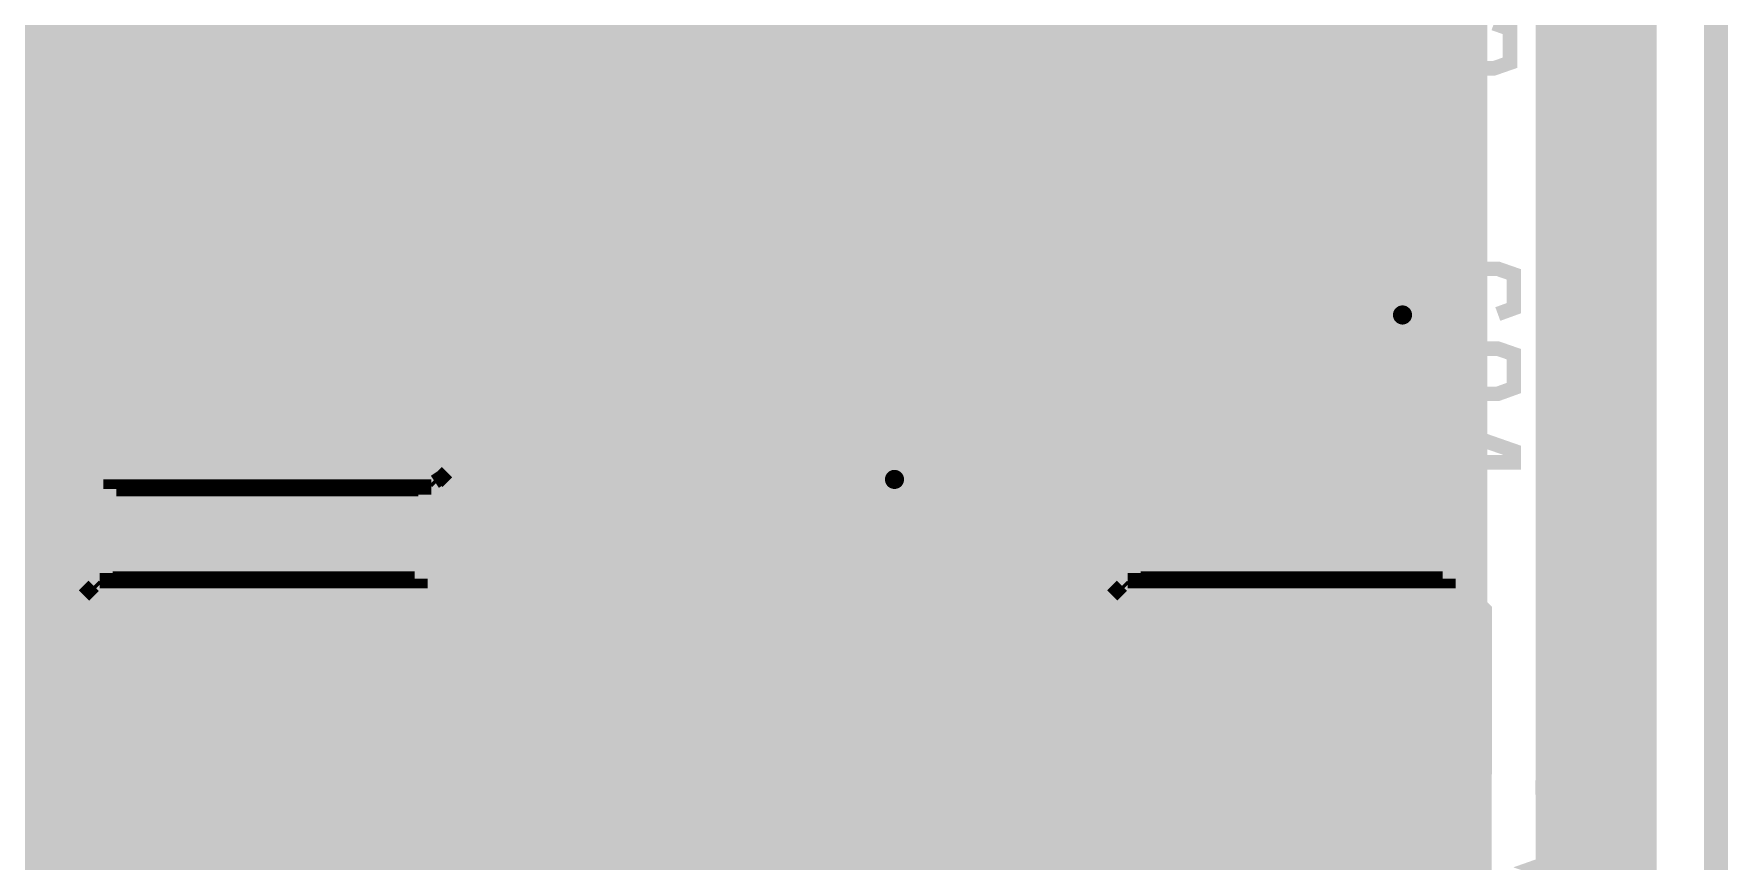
# Model space of a CAD drawing. Extents: x -5 to 208, y -5 to 206.
# Drawn here: x 189.34 to 207.13, y 141.66 to 150.35 of the extents above; entities that cross this region are included whole.
import ezdxf

# ---------------------------------------------------------------- set-up
doc = ezdxf.new("R2010")
doc.units = 0
doc.header["$MEASUREMENT"] = 0
doc.layers.get('0').update_dxf_attribs({"linetype": 'CONTINUOUS'})
for name, color, linetype in [('22-301-0_BOT', 7, 'CONTINUOUS'), ('22-301-0_DRD', 7, 'CONTINUOUS'), ('22-301-0_IN1', 1, 'CONTINUOUS'), ('22-301-0_IN2', 4, 'CONTINUOUS'), ('22-301-0_SMT', 5, 'CONTINUOUS'), ('22-301-0_SPT', 10, 'CONTINUOUS'), ('22-301-0_SST', 14, 'CONTINUOUS'), ('22-301-0_TOP', 9, 'CONTINUOUS'), ('THRUHOLE_TAP', 13, 'CONTINUOUS')]:
    doc.layers.add(name, color=color, linetype=linetype)

# ---------------------------------------------------------------- blocks, each defined once
blk = doc.blocks.new('ROUND_66')
at = {"const_width": 0.35052}
blk.add_lwpolyline([(-0.17526, 0, 1), (0.17526, 0, 1)], format="xyb", close=True, dxfattribs=at)
blk = doc.blocks.new('ROUND_68')
at = {"const_width": 0.35052}
blk.add_lwpolyline([(-0.17526, 0, 1), (0.17526, 0, 1)], format="xyb", close=True, dxfattribs=at)
blk = doc.blocks.new('RECTANGLE_4')
blk.add_solid([(0.63627, 0.51308), (0.63627, -0.51308), (-0.63627, 0.51308), (-0.63627, -0.51308)])
blk = doc.blocks.new('RECTANGLE_6')
blk.add_solid([(0.4826, 0.4064), (0.4826, -0.4064), (-0.4826, 0.4064), (-0.4826, -0.4064)])
blk = doc.blocks.new('RECTANGLE_10')
blk.add_solid([(0.9017, 0.508), (0.9017, -0.508), (-0.9017, 0.508), (-0.9017, -0.508)])
blk = doc.blocks.new('RECTANGLE_19')
blk.add_solid([(1.3716, 1.0795), (1.3716, -1.0795), (-1.3716, 1.0795), (-1.3716, -1.0795)])
blk = doc.blocks.new('SQUARE_34')
blk.add_solid([(0.25019, 0.25019), (0.25019, -0.25019), (-0.25019, 0.25019), (-0.25019, -0.25019)])
blk = doc.blocks.new('ROUND_73')
at = {"const_width": 0.10033}
blk.add_lwpolyline([(-0.050164, 0, 1), (0.050164, 0, 1)], format="xyb", close=True, dxfattribs=at)

msp = doc.modelspace()

# ---------------------------------------------------------------- linework, layer by layer
at = {"layer": '22-301-0_DRD', "const_width": 0.254}
for points in [[(206.99984, 121.99874), (206.99984, 204.29982)], [(203.454, 148.0312), (203.073, 147.6502)], [(203.962, 148.0312), (203.454, 148.0312)], [(204.343, 147.6502), (203.962, 148.0312)], [(203.073, 147.6502), (203.073, 147.1422)], [(204.343, 147.1422), (204.343, 147.6502)], [(203.073, 147.1422), (203.454, 146.7612)], [(203.962, 146.7612), (204.343, 147.1422)], [(203.454, 146.7612), (203.962, 146.7612)], [(198.12, 146.304), (197.739, 145.923)], [(198.12, 146.304), (197.739, 145.923)], [(198.12, 146.304), (197.739, 145.923)], [(198.628, 146.304), (198.12, 146.304)], [(198.628, 146.304), (198.12, 146.304)], [(198.628, 146.304), (198.12, 146.304)], [(199.009, 145.923), (198.628, 146.304)], [(199.009, 145.923), (198.628, 146.304)], [(199.009, 145.923), (198.628, 146.304)], [(197.739, 145.923), (197.739, 145.415)], [(197.739, 145.923), (197.739, 145.415)], [(197.739, 145.923), (197.739, 145.415)], [(199.009, 145.415), (199.009, 145.923)], [(199.009, 145.415), (199.009, 145.923)], [(199.009, 145.415), (199.009, 145.923)], [(197.739, 145.415), (198.12, 145.034)], [(197.739, 145.415), (198.12, 145.034)], [(197.739, 145.415), (198.12, 145.034)], [(198.628, 145.034), (199.009, 145.415)], [(198.628, 145.034), (199.009, 145.415)], [(198.628, 145.034), (199.009, 145.415)], [(198.12, 145.034), (198.628, 145.034)], [(198.12, 145.034), (198.628, 145.034)], [(198.12, 145.034), (198.628, 145.034)]]:
    msp.add_lwpolyline(points, dxfattribs=at)
at = {"layer": '22-301-0_IN1'}
for points, const_width in [([(201.99858, 201.30008), (205.74, 197.55866), (205.74, 140.843), (205.74, 128.651), (202.057, 124.968), (201.99858, 124.9807)], 1.27), ([(201.99858, 201.30008), (205.74, 197.55866), (205.74, 140.843), (202.565, 140.843)], 1.27), ([(200.5584, 199.1106), (200.5584, 126.4793)], 0.254), ([(200.787, 198.882), (200.787, 126.6698)], 0.254), ([(201.0156, 198.6534), (201.0156, 126.81204)], 0.254), ([(202.6158, 197.0532), (202.6158, 141.8082)], 0.254), ([(202.8444, 196.8246), (202.8444, 141.8082)], 0.254), ([(204.4446, 195.2244), (204.4446, 141.8082)], 0.254), ([(204.47, 195.199), (204.47, 141.8082)], 0.254), ([(201.2442, 169.41038), (201.2442, 126.91872)], 0.254), ([(202.3872, 169.45102), (202.3872, 141.79042)], 0.254), ([(201.4728, 169.20464), (201.4728, 126.99238)], 0.254), ([(201.7014, 169.1259), (201.7014, 141.2748)], 0.254), ([(201.93, 169.13098), (201.93, 141.56944)], 0.254), ([(202.1586, 169.21988), (202.1586, 141.7193)], 0.254), ([(189.357, 164.211), (189.357, 121.412)], 0.254), ([(189.5856, 164.211), (189.5856, 121.412)], 0.254), ([(189.8142, 164.211), (189.8142, 121.412)], 0.254), ([(190.0428, 164.211), (190.0428, 121.412)], 0.254), ([(190.2714, 164.211), (190.2714, 121.412)], 0.254), ([(190.5, 164.211), (190.5, 121.412)], 0.254), ([(190.7286, 164.211), (190.7286, 121.412)], 0.254), ([(190.9572, 164.211), (190.9572, 121.412)], 0.254), ([(192.5574, 164.211), (192.5574, 121.412)], 0.254), ([(192.786, 164.211), (192.786, 121.412)], 0.254), ([(193.0146, 164.211), (193.0146, 121.412)], 0.254), ([(193.2432, 164.211), (193.2432, 121.412)], 0.254), ([(193.4718, 164.211), (193.4718, 121.412)], 0.254), ([(193.7004, 164.211), (193.7004, 121.412)], 0.254), ([(193.929, 164.211), (193.929, 121.412)], 0.254), ([(194.1576, 164.211), (194.1576, 126.58852)], 0.254), ([(194.3862, 164.211), (194.3862, 126.58852)], 0.254), ([(194.6148, 164.211), (194.6148, 126.58852)], 0.254), ([(194.8434, 164.211), (194.8434, 126.58852)], 0.254), ([(195.072, 164.211), (195.072, 126.58852)], 0.254), ([(195.3006, 164.211), (195.3006, 126.58852)], 0.254), ([(195.5292, 164.211), (195.5292, 126.58852)], 0.254), ([(195.7578, 164.211), (195.7578, 126.58852)], 0.254), ([(195.9864, 164.211), (195.9864, 126.58852)], 0.254), ([(196.215, 164.211), (196.215, 126.58852)], 0.254), ([(196.4436, 164.211), (196.4436, 126.58852)], 0.254), ([(196.6722, 164.211), (196.6722, 126.58852)], 0.254), ([(196.9008, 164.211), (196.9008, 126.58852)], 0.254), ([(197.1294, 164.211), (197.1294, 130.52044)], 0.254), ([(197.358, 164.211), (197.358, 130.70586)], 0.254), ([(197.5866, 164.211), (197.5866, 130.77444)], 0.254), ([(197.8152, 164.211), (197.8152, 130.76174)], 0.254), ([(198.0438, 164.211), (198.0438, 130.66268)], 0.254), ([(198.2724, 164.211), (198.2724, 130.39852)], 0.254), ([(198.501, 164.211), (198.501, 121.412)], 0.254), ([(198.7296, 164.211), (198.7296, 121.412)], 0.254), ([(198.9582, 164.211), (198.9582, 121.412)], 0.254), ([(199.1868, 164.211), (199.1868, 121.412)], 0.254), ([(199.4154, 164.211), (199.4154, 121.412)], 0.254), ([(199.644, 164.211), (199.644, 121.412)], 0.254), ([(199.8726, 164.211), (199.8726, 121.412)], 0.254), ([(200.1012, 164.211), (200.1012, 125.8316)], 0.254), ([(200.3298, 164.211), (200.3298, 126.22022)], 0.254), ([(204.216, 163.33216), (204.216, 141.8082)], 0.254), ([(203.073, 163.12388), (203.073, 141.8082)], 0.254), ([(203.9874, 163.0299), (203.9874, 141.8082)], 0.254), ([(203.3016, 162.95624), (203.3016, 141.8082)], 0.254), ([(203.5302, 162.89782), (203.5302, 141.8082)], 0.254), ([(203.7588, 162.91814), (203.7588, 141.8082)], 0.254), ([(191.1858, 157.76702), (191.1858, 121.412)], 0.254), ([(192.3288, 157.72638), (192.3288, 121.412)], 0.254), ([(191.4144, 157.53588), (191.4144, 121.412)], 0.254), ([(192.1002, 157.52064), (192.1002, 121.412)], 0.254), ([(191.643, 157.44698), (191.643, 121.412)], 0.254), ([(191.8716, 157.4419), (191.8716, 121.412)], 0.254), ([(204.47, 150.4442), (97.00006, 150.4442)], 0.254), ([(204.47, 150.2156), (118.71452, 150.2156)], 0.254), ([(204.47, 149.987), (118.86692, 149.987)], 0.254), ([(204.47, 149.7584), (118.91518, 149.7584)], 0.254), ([(204.47, 149.5298), (118.8847, 149.5298)], 0.254), ([(204.47, 149.3012), (118.76278, 149.3012)], 0.254), ([(204.47, 149.0726), (118.39702, 149.0726)], 0.254), ([(204.47, 148.844), (117.63502, 148.844)], 0.254), ([(204.47, 148.6154), (117.54612, 148.6154)], 0.254), ([(204.47, 148.3868), (117.31498, 148.3868)], 0.254), ([(204.47, 148.1582), (111.29518, 148.1582)], 0.254), ([(204.47, 147.9296), (120.74652, 147.9296)], 0.254), ([(204.47, 147.701), (120.89892, 147.701)], 0.254), ([(204.47, 147.4724), (120.94718, 147.4724)], 0.254), ([(204.47, 147.2438), (120.9167, 147.2438)], 0.254), ([(204.47, 147.0152), (120.79478, 147.0152)], 0.254), ([(204.47, 146.7866), (120.42902, 146.7866)], 0.254), ([(204.47, 146.558), (113.82502, 146.558)], 0.254), ([(204.47, 146.3294), (119.92102, 146.3294)], 0.254), ([(204.47, 146.1008), (120.28678, 146.1008)], 0.254), ([(204.47, 145.8722), (120.4087, 145.8722)], 0.254), ([(204.47, 145.6436), (120.43918, 145.6436)], 0.254), ([(204.47, 145.415), (120.39092, 145.415)], 0.254), ([(204.47, 145.1864), (120.23852, 145.1864)], 0.254), ([(204.47, 144.9578), (119.67718, 144.9578)], 0.254), ([(204.47, 144.7292), (119.65432, 144.7292)], 0.254), ([(204.47, 144.5006), (119.54256, 144.5006)], 0.254), ([(204.47, 144.272), (119.2403, 144.272)], 0.254), ([(204.47, 144.0434), (80.645, 144.0434)], 0.254), ([(204.47, 143.8148), (80.645, 143.8148)], 0.254), ([(204.47, 143.5862), (80.645, 143.5862)], 0.254), ([(204.47, 143.3576), (80.645, 143.3576)], 0.254), ([(204.47, 143.129), (80.645, 143.129)], 0.254), ([(204.47, 142.9004), (80.645, 142.9004)], 0.254), ([(204.47, 142.6718), (80.645, 142.6718)], 0.254), ([(204.47, 142.4432), (80.645, 142.4432)], 0.254), ([(204.47, 142.2146), (80.645, 142.2146)], 0.254), ([(204.47, 141.986), (80.645, 141.986)], 0.254), ([(202.25512, 141.7574), (91.47302, 141.7574)], 0.254), ([(204.47, 141.8082), (202.565, 141.8082)], 0.254)]:
    msp.add_lwpolyline(points, dxfattribs=dict(at, const_width=const_width))
at = {"layer": '22-301-0_IN1', "const_width": 0.254}
msp.add_lwpolyline([(202.565, 141.8082, 0.4142136), (201.5998, 140.843)], format="xyb", dxfattribs=at)
at = {"layer": '22-301-0_IN2', "const_width": 0.254}
for points in [[(202.6158, 199.009), (202.6158, 141.52118)], [(202.8444, 199.009), (202.8444, 141.46276)], [(204.4446, 199.009), (204.4446, 121.539)], [(204.47, 199.009), (204.47, 121.539)], [(202.3872, 169.45102), (202.3872, 141.49832)], [(201.7014, 169.1259), (201.7014, 127.0381)], [(201.93, 169.13098), (201.93, 141.0843)], [(202.1586, 169.21988), (202.1586, 141.38656)], [(201.4728, 168.9481), (201.4728, 126.99238)], [(201.2442, 168.7195), (201.2442, 126.91872)], [(201.0156, 168.51376), (201.0156, 126.81204)], [(200.5584, 168.4528), (200.5584, 126.4793)], [(200.787, 168.4528), (200.787, 126.6698)], [(189.357, 164.338), (189.357, 121.55678)], [(189.5856, 164.338), (189.5856, 121.55678)], [(189.8142, 164.338), (189.8142, 121.55678)], [(190.0428, 164.338), (190.0428, 121.55678)], [(190.2714, 164.338), (190.2714, 121.55424)], [(190.5, 164.338), (190.5, 121.55424)], [(190.7286, 164.338), (190.7286, 121.55424)], [(190.9572, 164.338), (190.9572, 121.55424)], [(192.5574, 164.338), (192.5574, 121.5517)], [(192.786, 164.338), (192.786, 121.5517)], [(193.0146, 164.338), (193.0146, 121.5517)], [(193.2432, 164.338), (193.2432, 121.5517)], [(193.4718, 164.338), (193.4718, 121.5517)], [(193.7004, 164.338), (193.7004, 121.5517)], [(193.929, 164.338), (193.929, 124.81052)], [(194.1576, 164.338), (194.1576, 124.81052)], [(194.3862, 164.338), (194.3862, 124.81052)], [(194.6148, 164.338), (194.6148, 124.81052)], [(194.8434, 164.338), (194.8434, 124.81052)], [(195.072, 164.338), (195.072, 124.81052)], [(195.3006, 164.338), (195.3006, 124.81052)], [(195.5292, 164.338), (195.5292, 124.81052)], [(195.7578, 164.338), (195.7578, 124.81052)], [(195.9864, 164.338), (195.9864, 124.81052)], [(196.215, 164.338), (196.215, 124.81052)], [(196.4436, 164.338), (196.4436, 124.81052)], [(196.6722, 164.338), (196.6722, 124.81052)], [(196.9008, 164.338), (196.9008, 124.81052)], [(197.1294, 164.338), (197.1294, 130.52044)], [(197.358, 164.338), (197.358, 130.70586)], [(197.5866, 164.338), (197.5866, 130.77444)], [(197.8152, 164.338), (197.8152, 130.76174)], [(198.0438, 164.338), (198.0438, 130.66268)], [(198.2724, 164.338), (198.2724, 130.39852)], [(198.501, 164.338), (198.501, 121.54662)], [(198.7296, 164.338), (198.7296, 121.54408)], [(198.9582, 164.338), (198.9582, 121.54408)], [(199.1868, 164.338), (199.1868, 121.54408)], [(199.4154, 164.338), (199.4154, 121.54408)], [(199.644, 164.338), (199.644, 121.54408)], [(199.8726, 164.338), (199.8726, 121.54408)], [(200.1012, 164.338), (200.1012, 125.8316)], [(200.3298, 164.338), (200.3298, 126.22022)], [(204.216, 163.33216), (204.216, 121.539)], [(203.073, 163.12388), (203.073, 141.29512)], [(203.9874, 163.0299), (203.9874, 125.59284)], [(203.3016, 162.95624), (203.3016, 126.60122)], [(203.5302, 162.89782), (203.5302, 126.38786)], [(203.7588, 162.91814), (203.7588, 126.09068)], [(191.1858, 157.76702), (191.1858, 121.55424)], [(192.3288, 157.72638), (192.3288, 121.5517)], [(191.4144, 157.53588), (191.4144, 121.55424)], [(192.1002, 157.52064), (192.1002, 121.55424)], [(191.643, 157.44698), (191.643, 121.55424)], [(191.8716, 157.4419), (191.8716, 121.55424)], [(204.47, 150.2664), (118.65864, 150.2664)], [(204.47, 150.0378), (118.84406, 150.0378)], [(204.47, 149.8092), (118.91264, 149.8092)], [(204.47, 149.5806), (118.89994, 149.5806)], [(204.47, 149.352), (118.80088, 149.352)], [(204.47, 149.1234), (118.53672, 149.1234)], [(204.47, 148.8948), (117.64264, 148.8948)], [(204.47, 148.6662), (117.57406, 148.6662)], [(204.47, 148.4376), (117.38864, 148.4376)], [(204.47, 148.209), (111.29772, 148.209)], [(204.47, 147.9804), (120.69064, 147.9804)], [(204.47, 147.7518), (120.87606, 147.7518)], [(204.47, 147.5232), (120.94464, 147.5232)], [(204.47, 147.2946), (120.93194, 147.2946)], [(204.47, 147.066), (120.83288, 147.066)], [(204.47, 146.8374), (120.56872, 146.8374)], [(204.47, 146.6088), (120.07596, 146.6088)], [(204.47, 146.3802), (119.84736, 146.3802)], [(204.47, 146.1516), (120.23852, 146.1516)], [(204.47, 145.923), (120.39092, 145.923)], [(204.47, 145.6944), (120.43918, 145.6944)], [(204.47, 145.4658), (120.4087, 145.4658)], [(204.47, 145.2372), (120.28678, 145.2372)], [(204.47, 145.0086), (119.92102, 145.0086)], [(204.47, 144.78), (119.66702, 144.78)], [(204.47, 144.5514), (119.57812, 144.5514)], [(204.47, 144.3228), (119.34698, 144.3228)], [(204.47, 144.0942), (80.645, 144.0942)], [(204.47, 143.8656), (80.645, 143.8656)], [(204.47, 143.637), (80.645, 143.637)], [(204.47, 143.4084), (80.645, 143.4084)], [(204.47, 143.1798), (80.645, 143.1798)], [(204.47, 142.9512), (80.645, 142.9512)], [(204.47, 142.7226), (80.645, 142.7226)], [(204.47, 142.494), (80.645, 142.494)], [(204.47, 142.2654), (80.645, 142.2654)], [(204.47, 142.0368), (80.645, 142.0368)], [(204.47, 141.8082), (80.645, 141.8082)], [(204.47, 141.5796), (91.79052, 141.5796)]]:
    msp.add_lwpolyline(points, dxfattribs=at)
at = {"layer": '22-301-0_SMT', "const_width": 0.254}
for points in [[(195.1355, 147.53082), (195.1355, 145.22958)], [(195.834, 147.53082), (195.1355, 147.53082)], [(195.2371, 147.53082), (195.2371, 145.22958)], [(195.4657, 147.53082), (195.4657, 145.22958)], [(195.6943, 147.53082), (195.6943, 145.22958)], [(195.834, 147.53082), (195.834, 146.23034)], [(199.136, 147.53082), (199.136, 146.23034), (198.13524, 146.23034), (198.13524, 145.22958)], [(199.8345, 147.53082), (199.136, 147.53082)], [(199.15124, 147.53082), (199.15124, 145.22958)], [(199.37984, 147.53082), (199.37984, 145.22958)], [(199.60844, 147.53082), (199.60844, 145.22958)], [(199.8345, 147.53082), (199.8345, 145.22958)], [(195.834, 147.38858), (195.1355, 147.38858)], [(199.8345, 147.38858), (199.136, 147.38858)], [(195.834, 147.15998), (195.1355, 147.15998)], [(199.8345, 147.15998), (199.136, 147.15998)], [(195.834, 146.93138), (195.1355, 146.93138)], [(199.8345, 146.93138), (199.136, 146.93138)], [(195.834, 146.70278), (195.1355, 146.70278)], [(199.8345, 146.70278), (199.136, 146.70278)], [(195.834, 146.47418), (195.1355, 146.47418)], [(199.8345, 146.47418), (199.136, 146.47418)], [(195.834, 146.24558), (195.1355, 146.24558)], [(196.83476, 146.23034), (195.834, 146.23034)], [(195.9229, 146.23034), (195.9229, 145.22958)], [(196.1515, 146.23034), (196.1515, 145.22958)], [(196.3801, 146.23034), (196.3801, 145.22958)], [(196.6087, 146.23034), (196.6087, 145.22958)], [(196.83476, 146.23034), (196.83476, 145.22958)], [(198.23684, 146.23034), (198.23684, 145.22958)], [(198.46544, 146.23034), (198.46544, 145.22958)], [(198.69404, 146.23034), (198.69404, 145.22958)], [(198.92264, 146.23034), (198.92264, 145.22958)], [(199.8345, 146.24558), (199.136, 146.24558)], [(196.83476, 146.01698), (195.1355, 146.01698)], [(199.8345, 146.01698), (198.13524, 146.01698)], [(196.83476, 145.78838), (195.1355, 145.78838)], [(199.8345, 145.78838), (198.13524, 145.78838)], [(196.83476, 145.55978), (195.1355, 145.55978)], [(199.8345, 145.55978), (198.13524, 145.55978)], [(196.83476, 145.33118), (195.1355, 145.33118)], [(196.83476, 145.22958), (195.1355, 145.22958)], [(199.8345, 145.33118), (198.13524, 145.33118)], [(199.8345, 145.22958), (198.13524, 145.22958)], [(195.1355, 144.33042), (195.1355, 142.02918)], [(196.83476, 144.33042), (195.1355, 144.33042)], [(195.2371, 144.33042), (195.2371, 142.02918)], [(195.4657, 144.33042), (195.4657, 142.02918)], [(195.6943, 144.33042), (195.6943, 142.02918)], [(195.9229, 144.33042), (195.9229, 143.32966)], [(196.1515, 144.33042), (196.1515, 143.32966)], [(196.3801, 144.33042), (196.3801, 143.32966)], [(196.6087, 144.33042), (196.6087, 143.32966)], [(196.83476, 144.33042), (196.83476, 143.32966)], [(199.8345, 144.33042), (198.13524, 144.33042), (198.13524, 143.32966)], [(198.23684, 144.33042), (198.23684, 143.32966)], [(198.46544, 144.33042), (198.46544, 143.32966)], [(198.69404, 144.33042), (198.69404, 143.32966)], [(198.92264, 144.33042), (198.92264, 143.32966)], [(199.15124, 144.33042), (199.15124, 142.02918)], [(199.37984, 144.33042), (199.37984, 142.02918)], [(199.60844, 144.33042), (199.60844, 142.02918)], [(199.8345, 144.33042), (199.8345, 142.02918)], [(196.83476, 144.18818), (195.1355, 144.18818)], [(199.8345, 144.18818), (198.13524, 144.18818)], [(196.83476, 143.95958), (195.1355, 143.95958)], [(199.8345, 143.95958), (198.13524, 143.95958)], [(196.83476, 143.73098), (195.1355, 143.73098)], [(199.8345, 143.73098), (198.13524, 143.73098)], [(196.83476, 143.50238), (195.1355, 143.50238)], [(199.8345, 143.50238), (198.13524, 143.50238)], [(196.83476, 143.32966), (195.834, 143.32966), (195.834, 142.02918), (195.1355, 142.02918)], [(195.834, 143.27378), (195.1355, 143.27378)], [(199.136, 143.32966), (198.13524, 143.32966)], [(199.136, 143.32966), (199.136, 142.02918)], [(199.8345, 143.27378), (199.136, 143.27378)], [(195.834, 143.04518), (195.1355, 143.04518)], [(199.8345, 143.04518), (199.136, 143.04518)], [(195.834, 142.81658), (195.1355, 142.81658)], [(199.8345, 142.81658), (199.136, 142.81658)], [(195.834, 142.58798), (195.1355, 142.58798)], [(199.8345, 142.58798), (199.136, 142.58798)], [(195.834, 142.35938), (195.1355, 142.35938)], [(199.8345, 142.35938), (199.136, 142.35938)], [(195.834, 142.13078), (195.1355, 142.13078)], [(199.8345, 142.13078), (199.136, 142.13078)], [(199.8345, 142.02918), (199.136, 142.02918)]]:
    msp.add_lwpolyline(points, dxfattribs=at)
at = {"layer": '22-301-0_SPT', "const_width": 0.254}
for points in [[(195.834, 146.812), (195.1355, 146.812), (195.1355, 145.22958)], [(195.2371, 146.812), (195.2371, 145.22958)], [(195.4657, 146.812), (195.4657, 145.22958)], [(195.6943, 146.812), (195.6943, 145.22958)], [(195.834, 146.812), (195.834, 146.23034)], [(199.8345, 146.812), (199.8345, 145.22958), (198.13524, 145.22958)], [(199.136, 146.812), (199.136, 146.23034)], [(199.8345, 146.812), (199.136, 146.812)], [(199.15124, 146.812), (199.15124, 145.22958)], [(199.37984, 146.812), (199.37984, 145.22958)], [(199.60844, 146.812), (199.60844, 145.22958)], [(195.834, 146.70278), (195.1355, 146.70278)], [(199.8345, 146.70278), (199.136, 146.70278)], [(195.834, 146.47418), (195.1355, 146.47418)], [(199.8345, 146.47418), (199.136, 146.47418)], [(195.834, 146.24558), (195.1355, 146.24558)], [(196.83476, 146.23034), (195.834, 146.23034)], [(195.9229, 146.23034), (195.9229, 145.22958)], [(196.1515, 146.23034), (196.1515, 145.22958)], [(196.3801, 146.23034), (196.3801, 145.22958)], [(196.6087, 146.23034), (196.6087, 145.22958)], [(196.83476, 146.23034), (196.83476, 145.22958)], [(198.13524, 146.23034), (198.13524, 145.22958)], [(199.136, 146.23034), (198.13524, 146.23034)], [(198.23684, 146.23034), (198.23684, 145.22958)], [(198.46544, 146.23034), (198.46544, 145.22958)], [(198.69404, 146.23034), (198.69404, 145.22958)], [(198.92264, 146.23034), (198.92264, 145.22958)], [(199.8345, 146.24558), (199.136, 146.24558)], [(196.83476, 146.01698), (195.1355, 146.01698)], [(199.8345, 146.01698), (198.13524, 146.01698)], [(196.83476, 145.78838), (195.1355, 145.78838)], [(199.8345, 145.78838), (198.13524, 145.78838)], [(196.83476, 145.55978), (195.1355, 145.55978)], [(199.8345, 145.55978), (198.13524, 145.55978)], [(196.83476, 145.33118), (195.1355, 145.33118)], [(196.83476, 145.22958), (195.1355, 145.22958)], [(199.8345, 145.33118), (198.13524, 145.33118)], [(195.1355, 144.33042), (195.1355, 142.748)], [(196.83476, 144.33042), (195.1355, 144.33042)], [(195.2371, 144.33042), (195.2371, 142.748)], [(195.4657, 144.33042), (195.4657, 142.748)], [(195.6943, 144.33042), (195.6943, 142.748)], [(195.9229, 144.33042), (195.9229, 143.32966)], [(196.1515, 144.33042), (196.1515, 143.32966)], [(196.3801, 144.33042), (196.3801, 143.32966)], [(196.6087, 144.33042), (196.6087, 143.32966)], [(196.83476, 144.33042), (196.83476, 143.32966)], [(199.8345, 144.3355), (198.1327, 144.3355)], [(198.1327, 144.3355), (198.1327, 143.33474)], [(198.2343, 144.3355), (198.2343, 143.33474)], [(198.4629, 144.3355), (198.4629, 143.33474)], [(198.6915, 144.3355), (198.6915, 143.33474)], [(198.9201, 144.3355), (198.9201, 143.33474)], [(199.8345, 144.3355), (199.8345, 142.75308), (199.13346, 142.75308)], [(199.1487, 144.3355), (199.1487, 142.75308)], [(199.3773, 144.3355), (199.3773, 142.75308)], [(199.6059, 144.3355), (199.6059, 142.75308)], [(196.83476, 144.2212), (195.1355, 144.2212)], [(199.8345, 144.22628), (198.1327, 144.22628)], [(196.83476, 143.9926), (195.1355, 143.9926)], [(199.8345, 143.99768), (198.1327, 143.99768)], [(196.83476, 143.764), (195.1355, 143.764)], [(199.8345, 143.76908), (198.1327, 143.76908)], [(196.83476, 143.5354), (195.1355, 143.5354)], [(199.8345, 143.54048), (198.1327, 143.54048)], [(196.83476, 143.32966), (195.834, 143.32966), (195.834, 142.748), (195.1355, 142.748)], [(195.834, 143.3068), (195.1355, 143.3068)], [(199.13346, 143.33474), (198.1327, 143.33474)], [(199.13346, 143.33474), (199.13346, 142.75308)], [(199.8345, 143.31188), (199.13346, 143.31188)], [(195.834, 143.0782), (195.1355, 143.0782)], [(199.8345, 143.08328), (199.13346, 143.08328)], [(195.834, 142.8496), (195.1355, 142.8496)], [(199.8345, 142.85468), (199.13346, 142.85468)]]:
    msp.add_lwpolyline(points, dxfattribs=at)
at = {"layer": '22-301-0_SST', "const_width": 0.1524}
for points in [[(200.152, 148.463), (197.358, 148.463), (197.358, 153.797), (200.152, 153.797), (200.152, 148.463)], [(203.327, 148.463), (200.533, 148.463), (200.533, 153.797), (203.327, 153.797), (203.327, 148.463)], [(193.76644, 147.03044), (193.76898, 151.384), (193.76898, 153.0223), (189.77102, 153.0223), (189.7634, 145.8976), (190.2206, 145.4404), (193.421, 145.4404), (193.7766, 145.8722), (193.76644, 147.03044)], [(196.215, 148.082), (194.945, 148.082), (194.691, 148.336), (194.691, 151.638), (196.469, 151.638), (196.469, 148.336), (196.215, 148.082)], [(203.81976, 149.987), (203.81976, 150.45944), (204.49794, 149.987), (204.66812, 149.987), (204.83576, 150.04542), (204.83576, 150.40102), (204.66812, 150.45944)], [(196.469, 149.606), (194.691, 149.606)], [(193.7258, 148.4122), (189.7888, 148.4122)], [(201.7395, 148.1455), (201.7395, 145.2245), (203.3778, 145.2245), (203.3778, 148.1455), (201.7395, 148.1455)], [(204.03058, 147.40636), (203.8604, 147.46732), (203.8604, 147.82292), (204.03058, 147.88134), (204.70876, 147.88134), (204.8764, 147.82292), (204.8764, 147.46732), (204.70876, 147.40636)], [(194.98564, 142.28064), (199.98436, 142.28064), (199.98436, 147.27936), (194.98564, 147.27936), (194.98564, 142.28064)], [(204.3684, 146.62912), (204.53858, 146.56816), (204.70876, 146.56816), (204.8764, 146.62912), (204.8764, 146.98472), (204.70876, 147.04314), (204.53858, 147.04314), (204.3684, 146.98472), (204.3684, 146.62912), (204.20076, 146.56816), (204.03058, 146.56816), (203.8604, 146.62912), (203.8604, 146.98472), (204.03058, 147.04314), (204.20076, 147.04314), (204.3684, 146.98472)], [(193.57086, 146.26336), (193.3194, 146.26336)], [(193.3956, 146.31924), (193.3956, 146.03222)], [(193.53276, 146.30146), (193.53276, 146.05)], [(195.98386, 146.2786), (195.48602, 146.2786), (195.48602, 143.27886)], [(195.98386, 146.26082), (195.48602, 146.26082)], [(195.58762, 146.2786), (195.58762, 143.27886)], [(195.72478, 146.2786), (195.72478, 143.27886)], [(195.86194, 146.2786), (195.86194, 143.27886)], [(195.98386, 146.2786), (195.98386, 143.27886)], [(204.20076, 145.72996), (204.20076, 146.20494), (204.8764, 145.96872), (204.8764, 145.84934), (203.8604, 145.84934)], [(193.58864, 146.1262), (193.30162, 146.1262)], [(195.98386, 146.12366), (195.48602, 146.12366)], [(195.98386, 145.9865), (195.48602, 145.9865)], [(195.98386, 145.84934), (195.48602, 145.84934)], [(193.548, 145.669), (190.0428, 145.669), (190.2206, 145.4912)], [(190.1444, 145.669), (190.1444, 145.5674)], [(190.28156, 145.669), (190.28156, 145.4912)], [(190.41872, 145.669), (190.41872, 145.4912)], [(190.55588, 145.669), (190.55588, 145.4912)], [(190.69304, 145.669), (190.69304, 145.4912)], [(190.8302, 145.669), (190.8302, 145.4912)], [(190.96736, 145.669), (190.96736, 145.4912)], [(191.10452, 145.669), (191.10452, 145.4912)], [(191.24168, 145.669), (191.24168, 145.4912)], [(191.37884, 145.669), (191.37884, 145.4912)], [(191.516, 145.669), (191.516, 145.4912)], [(191.65316, 145.669), (191.65316, 145.4912)], [(191.79032, 145.669), (191.79032, 145.4912)], [(191.92748, 145.669), (191.92748, 145.4912)], [(192.06464, 145.669), (192.06464, 145.4912)], [(192.2018, 145.669), (192.2018, 145.4912)], [(192.33896, 145.669), (192.33896, 145.4912)], [(192.47612, 145.669), (192.47612, 145.4912)], [(192.61328, 145.669), (192.61328, 145.4912)], [(192.75044, 145.669), (192.75044, 145.4912)], [(192.8876, 145.669), (192.8876, 145.4912)], [(193.02476, 145.669), (193.02476, 145.4912)], [(193.16192, 145.669), (193.16192, 145.4912)], [(193.29908, 145.669), (193.29908, 145.4912)], [(193.548, 145.6436), (193.421, 145.4912)], [(193.43624, 145.669), (193.43624, 145.50898)], [(193.6242, 145.6944), (193.548, 145.6436)], [(193.548, 145.669), (193.5734, 145.6436)], [(193.675, 145.7452), (193.5734, 145.6436)], [(193.675, 145.7452), (193.6242, 145.6944)], [(195.98386, 145.71218), (195.48602, 145.71218)], [(193.50482, 145.5928), (190.119, 145.5928)], [(193.421, 145.4912), (190.2206, 145.4912)], [(195.98386, 145.57502), (195.48602, 145.57502)], [(195.98386, 145.43786), (195.48602, 145.43786)], [(195.98386, 145.3007), (195.48602, 145.3007)], [(195.98386, 145.16354), (195.48602, 145.16354)], [(195.98386, 145.02638), (195.48602, 145.02638)], [(189.77356, 143.16456), (189.77102, 138.811), (189.77102, 137.1727), (193.76898, 137.1727), (193.7766, 144.2974), (193.3194, 144.7546), (190.119, 144.7546), (189.7634, 144.3228), (189.77356, 143.16456)], [(195.98386, 144.88922), (195.48602, 144.88922)], [(195.98386, 144.75206), (195.48602, 144.75206)], [(200.56856, 143.16456), (200.56602, 138.811), (200.56602, 137.1727), (204.56398, 137.1727), (204.5716, 144.2974), (204.1144, 144.7546), (200.914, 144.7546), (200.5584, 144.3228), (200.56856, 143.16456)], [(193.3194, 144.7038), (190.119, 144.7038), (189.992, 144.5514), (189.9158, 144.5006), (189.865, 144.4498)], [(189.9666, 144.5514), (189.865, 144.4498)], [(189.9666, 144.5514), (189.992, 144.526)], [(193.4718, 144.5514), (189.992, 144.5514)], [(190.10376, 144.68602), (190.10376, 144.526)], [(193.33464, 144.68856), (190.1063, 144.68856)], [(190.24092, 144.7038), (190.24092, 144.526)], [(190.37808, 144.7038), (190.37808, 144.526)], [(190.51524, 144.7038), (190.51524, 144.526)], [(190.6524, 144.7038), (190.6524, 144.526)], [(190.78956, 144.7038), (190.78956, 144.526)], [(190.92672, 144.7038), (190.92672, 144.526)], [(191.06388, 144.7038), (191.06388, 144.526)], [(191.20104, 144.7038), (191.20104, 144.526)], [(191.3382, 144.7038), (191.3382, 144.526)], [(191.47536, 144.7038), (191.47536, 144.526)], [(191.61252, 144.7038), (191.61252, 144.526)], [(191.74968, 144.7038), (191.74968, 144.526)], [(191.88684, 144.7038), (191.88684, 144.526)], [(192.024, 144.7038), (192.024, 144.526)], [(192.16116, 144.7038), (192.16116, 144.526)], [(192.29832, 144.7038), (192.29832, 144.526)], [(192.43548, 144.7038), (192.43548, 144.526)], [(192.57264, 144.7038), (192.57264, 144.526)], [(192.7098, 144.7038), (192.7098, 144.526)], [(192.84696, 144.7038), (192.84696, 144.526)], [(192.98412, 144.7038), (192.98412, 144.526)], [(193.12128, 144.7038), (193.12128, 144.526)], [(193.25844, 144.7038), (193.25844, 144.526)], [(193.3194, 144.7038), (193.4972, 144.526)], [(193.3956, 144.6276), (193.3956, 144.526)], [(195.98386, 144.6149), (195.48602, 144.6149)], [(204.1144, 144.7038), (200.914, 144.7038), (200.787, 144.5514), (200.7108, 144.5006), (200.66, 144.4498)], [(200.7616, 144.5514), (200.66, 144.4498)], [(200.7616, 144.5514), (200.787, 144.526)], [(204.2668, 144.5514), (200.787, 144.5514)], [(200.89876, 144.68602), (200.89876, 144.526)], [(204.12964, 144.68856), (200.9013, 144.68856)], [(201.03592, 144.7038), (201.03592, 144.526)], [(201.17308, 144.7038), (201.17308, 144.526)], [(201.31024, 144.7038), (201.31024, 144.526)], [(201.4474, 144.7038), (201.4474, 144.526)], [(201.58456, 144.7038), (201.58456, 144.526)], [(201.72172, 144.7038), (201.72172, 144.526)], [(201.85888, 144.7038), (201.85888, 144.526)], [(201.99604, 144.7038), (201.99604, 144.526)], [(202.1332, 144.7038), (202.1332, 144.526)], [(202.27036, 144.7038), (202.27036, 144.526)], [(202.40752, 144.7038), (202.40752, 144.526)], [(202.54468, 144.7038), (202.54468, 144.526)], [(202.68184, 144.7038), (202.68184, 144.526)], [(202.819, 144.7038), (202.819, 144.526)], [(202.95616, 144.7038), (202.95616, 144.526)], [(203.09332, 144.7038), (203.09332, 144.526)], [(203.23048, 144.7038), (203.23048, 144.526)], [(203.36764, 144.7038), (203.36764, 144.526)], [(203.5048, 144.7038), (203.5048, 144.526)], [(203.64196, 144.7038), (203.64196, 144.526)], [(203.77912, 144.7038), (203.77912, 144.526)], [(203.91628, 144.7038), (203.91628, 144.526)], [(204.05344, 144.7038), (204.05344, 144.526)], [(204.1144, 144.7038), (204.2922, 144.526)], [(204.1906, 144.6276), (204.1906, 144.526)], [(193.4972, 144.526), (189.992, 144.526)], [(195.98386, 144.47774), (195.48602, 144.47774)], [(204.2922, 144.526), (200.787, 144.526)], [(195.98386, 144.34058), (195.48602, 144.34058)], [(195.98386, 144.20342), (195.48602, 144.20342)], [(190.21806, 144.10436), (189.9666, 144.10436)], [(190.0428, 144.16024), (190.0428, 143.87322)], [(190.17996, 144.14246), (190.17996, 143.891)], [(195.98386, 144.06626), (195.48602, 144.06626)], [(201.01306, 144.10436), (200.7616, 144.10436)], [(200.8378, 144.16024), (200.8378, 143.87322)], [(200.97496, 144.14246), (200.97496, 143.891)], [(190.23584, 143.9672), (189.94882, 143.9672)], [(195.98386, 143.9291), (195.48602, 143.9291)], [(201.03084, 143.9672), (200.74382, 143.9672)], [(195.98386, 143.79194), (195.48602, 143.79194)], [(195.98386, 143.65478), (195.48602, 143.65478)], [(195.98386, 143.51762), (195.48602, 143.51762)], [(195.98386, 143.38046), (195.48602, 143.38046)], [(195.98386, 143.27886), (195.48602, 143.27886)], [(206.11846, 142.19682), (206.11846, 142.6718)], [(205.10246, 142.43304), (206.11846, 142.43304)], [(189.8142, 141.7828), (193.7512, 141.7828)], [(200.6092, 141.7828), (204.5462, 141.7828)], [(206.11846, 141.35862), (205.78064, 141.35862), (205.10246, 141.59484), (205.78064, 141.8336), (206.11846, 141.8336)]]:
    msp.add_lwpolyline(points, dxfattribs=at)
for points in [[(193.4464, 146.3294, 0.4142136), (193.294, 146.177)], [(193.5988, 146.177, 0.4142136), (193.4464, 146.3294)], [(193.294, 146.177, 0.4142136), (193.4464, 146.0246)], [(193.4464, 146.0246, 0.4142136), (193.5988, 146.177)], [(190.0936, 144.1704, 0.4142136), (189.9412, 144.018)], [(189.9412, 144.018, 0.4142136), (190.0936, 143.8656)], [(190.246, 144.018, 0.4142136), (190.0936, 144.1704)], [(190.0936, 143.8656, 0.4142136), (190.246, 144.018)], [(200.8886, 144.1704, 0.4142136), (200.7362, 144.018)], [(200.7362, 144.018, 0.4142136), (200.8886, 143.8656)], [(201.041, 144.018, 0.4142136), (200.8886, 144.1704)], [(200.8886, 143.8656, 0.4142136), (201.041, 144.018)]]:
    msp.add_lwpolyline(points, format="xyb", dxfattribs=at)
at = {"layer": '22-301-0_TOP'}
for points, const_width in [([(192.405, 160.6804), (192.405, 160.401), (189.738, 157.734), (189.738, 148.717), (191.4398, 147.0152), (191.77, 147.0152)], 0.635), ([(187.51042, 124.7013), (187.52312, 124.714), (189.865, 124.714), (198.501, 133.35), (204.724, 133.35), (205.486, 134.112), (205.486, 153.162), (203.2, 155.448), (203.2, 155.5877)], 0.635), ([(191.77, 143.1798), (192.0748, 143.1798), (194.056, 145.161), (194.056, 153.289), (193.675, 153.67)], 0.635), ([(195.58, 148.844), (195.707, 148.844), (196.342, 149.479), (198.7296, 149.479), (198.755, 149.4536)], 0.635), ([(201.93, 149.4536), (198.755, 149.4536)], 0.635), ([(195.58, 148.844), (195.48602, 148.75002), (195.48602, 145.72996)], 0.635), ([(195.1355, 147.53082), (195.1355, 145.22958)], 0.254), ([(195.834, 147.53082), (195.1355, 147.53082)], 0.254), ([(195.3641, 147.53082), (195.3641, 145.22958)], 0.254), ([(195.5927, 147.53082), (195.5927, 145.22958)], 0.254), ([(195.8213, 147.53082), (195.8213, 145.22958)], 0.254), ([(195.834, 147.53082), (195.834, 146.23034)], 0.254), ([(199.8345, 147.53082), (199.136, 147.53082), (199.136, 146.23034), (198.13524, 146.23034)], 0.254), ([(199.27824, 147.53082), (199.27824, 145.22958)], 0.254), ([(199.50684, 147.53082), (199.50684, 145.22958)], 0.254), ([(199.73544, 147.53082), (199.73544, 145.22958)], 0.254), ([(199.8345, 147.53082), (199.8345, 145.22958)], 0.254), ([(202.565, 147.3962), (203.708, 147.3962)], 0.635), ([(195.834, 147.51558), (195.1355, 147.51558)], 0.254), ([(199.8345, 147.51558), (199.136, 147.51558)], 0.254), ([(191.77, 147.0152), (188.722, 143.9672), (188.722, 138.303), (184.912, 134.493), (179.578, 134.493), (178.435, 133.35)], 0.635), ([(195.834, 147.28698), (195.1355, 147.28698)], 0.254), ([(199.8345, 147.28698), (199.136, 147.28698)], 0.254), ([(195.834, 147.05838), (195.1355, 147.05838)], 0.254), ([(199.8345, 147.05838), (199.136, 147.05838)], 0.254), ([(195.834, 146.82978), (195.1355, 146.82978)], 0.254), ([(199.8345, 146.82978), (199.136, 146.82978)], 0.254), ([(195.834, 146.60118), (195.1355, 146.60118)], 0.254), ([(199.8345, 146.60118), (199.136, 146.60118)], 0.254), ([(195.834, 146.37258), (195.1355, 146.37258)], 0.254), ([(199.8345, 146.37258), (199.136, 146.37258)], 0.254), ([(196.83476, 146.14398), (195.1355, 146.14398)], 0.254), ([(196.83476, 146.23034), (195.834, 146.23034)], 0.254), ([(196.0499, 146.23034), (196.0499, 145.22958)], 0.254), ([(196.2785, 146.23034), (196.2785, 145.22958)], 0.254), ([(196.5071, 146.23034), (196.5071, 145.22958)], 0.254), ([(196.7357, 146.23034), (196.7357, 145.22958)], 0.254), ([(196.83476, 146.23034), (196.83476, 145.22958)], 0.254), ([(198.13524, 146.23034), (198.13524, 145.22958)], 0.254), ([(199.8345, 146.14398), (198.13524, 146.14398)], 0.254), ([(198.36384, 146.23034), (198.36384, 145.22958)], 0.254), ([(198.59244, 146.23034), (198.59244, 145.22958)], 0.254), ([(198.82104, 146.23034), (198.82104, 145.22958)], 0.254), ([(199.04964, 146.23034), (199.04964, 145.22958)], 0.254), ([(202.565, 145.9738), (202.565, 143.1798)], 0.635), ([(198.374, 145.669), (198.43496, 145.72996), (199.48398, 145.72996)], 0.635), ([(198.374, 145.669), (198.43496, 145.72996), (199.48398, 145.72996)], 0.635), ([(198.374, 145.669), (198.43496, 145.72996), (199.48398, 145.72996)], 0.635), ([(196.83476, 145.91538), (195.1355, 145.91538)], 0.254), ([(199.8345, 145.91538), (198.13524, 145.91538)], 0.254), ([(196.83476, 145.68678), (195.1355, 145.68678)], 0.254), ([(199.8345, 145.68678), (198.13524, 145.68678)], 0.254), ([(196.83476, 145.45818), (195.1355, 145.45818)], 0.254), ([(199.8345, 145.45818), (198.13524, 145.45818)], 0.254), ([(196.83476, 145.22958), (195.1355, 145.22958)], 0.254), ([(199.8345, 145.22958), (198.13524, 145.22958)], 0.254), ([(196.83476, 144.33042), (195.1355, 144.33042), (195.1355, 142.02918)], 0.254), ([(195.3641, 144.33042), (195.3641, 142.02918)], 0.254), ([(195.5927, 144.33042), (195.5927, 142.02918)], 0.254), ([(195.8213, 144.33042), (195.8213, 142.02918)], 0.254), ([(196.0499, 144.33042), (196.0499, 143.32966)], 0.254), ([(196.2785, 144.33042), (196.2785, 143.32966)], 0.254), ([(196.5071, 144.33042), (196.5071, 143.32966)], 0.254), ([(196.7357, 144.33042), (196.7357, 143.32966)], 0.254), ([(196.83476, 144.33042), (196.83476, 143.32966)], 0.254), ([(198.13524, 144.33042), (198.13524, 143.32966)], 0.254), ([(199.8345, 144.33042), (198.13524, 144.33042)], 0.254), ([(198.36384, 144.33042), (198.36384, 143.32966)], 0.254), ([(198.59244, 144.33042), (198.59244, 143.32966)], 0.254), ([(198.82104, 144.33042), (198.82104, 143.32966)], 0.254), ([(199.04964, 144.33042), (199.04964, 143.32966)], 0.254), ([(199.27824, 144.33042), (199.27824, 142.02918)], 0.254), ([(199.50684, 144.33042), (199.50684, 142.02918)], 0.254), ([(199.73544, 144.33042), (199.73544, 142.02918)], 0.254), ([(199.8345, 144.33042), (199.8345, 142.02918)], 0.254), ([(196.83476, 144.31518), (195.1355, 144.31518)], 0.254), ([(199.8345, 144.31518), (198.13524, 144.31518)], 0.254), ([(196.83476, 144.08658), (195.1355, 144.08658)], 0.254), ([(196.215, 139.3698), (196.215, 139.446), (195.58, 140.081), (195.48602, 140.081), (195.48602, 143.83004)], 0.635), ([(196.215, 134.9502), (196.215, 135.001), (199.48398, 138.26998), (199.48398, 143.637), (199.48398, 143.83004)], 0.635), ([(199.8345, 144.08658), (198.13524, 144.08658)], 0.254), ([(202.565, 143.1798), (202.1078, 143.637), (199.48398, 143.637), (199.48398, 143.83004)], 0.635), ([(196.83476, 143.85798), (195.1355, 143.85798)], 0.254), ([(199.8345, 143.85798), (198.13524, 143.85798)], 0.254), ([(196.83476, 143.62938), (195.1355, 143.62938)], 0.254), ([(199.8345, 143.62938), (198.13524, 143.62938)], 0.254), ([(191.77, 143.1798), (189.611, 141.0208), (189.611, 137.922), (184.785, 133.096), (182.245, 133.096), (180.51018, 131.36118), (180.51018, 129.2987)], 0.635), ([(196.83476, 143.40078), (195.1355, 143.40078)], 0.254), ([(196.83476, 143.32966), (195.834, 143.32966)], 0.254), ([(195.834, 143.32966), (195.834, 142.02918)], 0.254), ([(199.8345, 143.40078), (198.13524, 143.40078)], 0.254), ([(199.136, 143.32966), (198.13524, 143.32966)], 0.254), ([(199.136, 143.32966), (199.136, 142.02918)], 0.254), ([(195.834, 143.17218), (195.1355, 143.17218)], 0.254), ([(199.8345, 143.17218), (199.136, 143.17218)], 0.254), ([(195.834, 142.94358), (195.1355, 142.94358)], 0.254), ([(199.8345, 142.94358), (199.136, 142.94358)], 0.254), ([(195.834, 142.71498), (195.1355, 142.71498)], 0.254), ([(199.8345, 142.71498), (199.136, 142.71498)], 0.254), ([(195.834, 142.48638), (195.1355, 142.48638)], 0.254), ([(199.8345, 142.48638), (199.136, 142.48638)], 0.254), ([(195.834, 142.25778), (195.1355, 142.25778)], 0.254), ([(199.8345, 142.25778), (199.136, 142.25778)], 0.254), ([(195.834, 142.02918), (195.1355, 142.02918)], 0.254), ([(199.8345, 142.02918), (199.136, 142.02918)], 0.254)]:
    msp.add_lwpolyline(points, dxfattribs=dict(at, const_width=const_width))

# ---------------------------------------------------------------- block references
at = {"layer": '22-301-0_BOT'}
for p in [(203.708, 147.3962), (198.374, 145.669)]:
    msp.add_blockref('ROUND_66', p, dxfattribs=at)
at = {"layer": '22-301-0_IN1'}
for p in [(203.708, 147.3962), (198.374, 145.669)]:
    msp.add_blockref('ROUND_66', p, dxfattribs=at)
at = {"layer": '22-301-0_IN2'}
for p in [(203.708, 147.3962), (198.374, 145.669)]:
    msp.add_blockref('ROUND_68', p, dxfattribs=at)
at = {"layer": '22-301-0_SMT'}
for name, p in [('RECTANGLE_10', (198.755, 149.4536)), ('RECTANGLE_10', (201.93, 149.4536)), ('RECTANGLE_4', (195.58, 148.844)), ('RECTANGLE_19', (191.77, 147.0152)), ('RECTANGLE_6', (202.565, 147.3962)), ('RECTANGLE_6', (202.565, 145.9738)), ('SQUARE_34', (195.48602, 145.72996)), ('SQUARE_34', (199.48398, 145.72996)), ('RECTANGLE_19', (191.77, 143.1798)), ('RECTANGLE_19', (202.565, 143.1798)), ('SQUARE_34', (195.48602, 143.83004)), ('SQUARE_34', (199.48398, 143.83004))]:
    msp.add_blockref(name, p, dxfattribs=at)
at = {"layer": '22-301-0_SPT'}
for name, p in [('RECTANGLE_10', (198.755, 149.4536)), ('RECTANGLE_10', (201.93, 149.4536)), ('RECTANGLE_4', (195.58, 148.844)), ('RECTANGLE_19', (191.77, 147.0152)), ('RECTANGLE_6', (202.565, 147.3962)), ('RECTANGLE_6', (202.565, 145.9738)), ('RECTANGLE_19', (191.77, 143.1798)), ('RECTANGLE_19', (202.565, 143.1798))]:
    msp.add_blockref(name, p, dxfattribs=at)
at = {"layer": '22-301-0_TOP'}
for name, p in [('RECTANGLE_10', (198.755, 149.4536)), ('RECTANGLE_10', (201.93, 149.4536)), ('RECTANGLE_4', (195.58, 148.844)), ('RECTANGLE_19', (191.77, 147.0152)), ('RECTANGLE_6', (202.565, 147.3962)), ('ROUND_66', (203.708, 147.3962)), ('RECTANGLE_6', (202.565, 145.9738)), ('SQUARE_34', (195.48602, 145.72996)), ('ROUND_66', (198.374, 145.669)), ('SQUARE_34', (199.48398, 145.72996)), ('RECTANGLE_19', (191.77, 143.1798)), ('RECTANGLE_19', (202.565, 143.1798)), ('SQUARE_34', (195.48602, 143.83004)), ('SQUARE_34', (199.48398, 143.83004))]:
    msp.add_blockref(name, p, dxfattribs=at)
at = {"layer": 'THRUHOLE_TAP'}
for p in [(203.708, 147.3962), (198.374, 145.669)]:
    msp.add_blockref('ROUND_73', p, dxfattribs=at)

doc.saveas('drawing.dxf')
